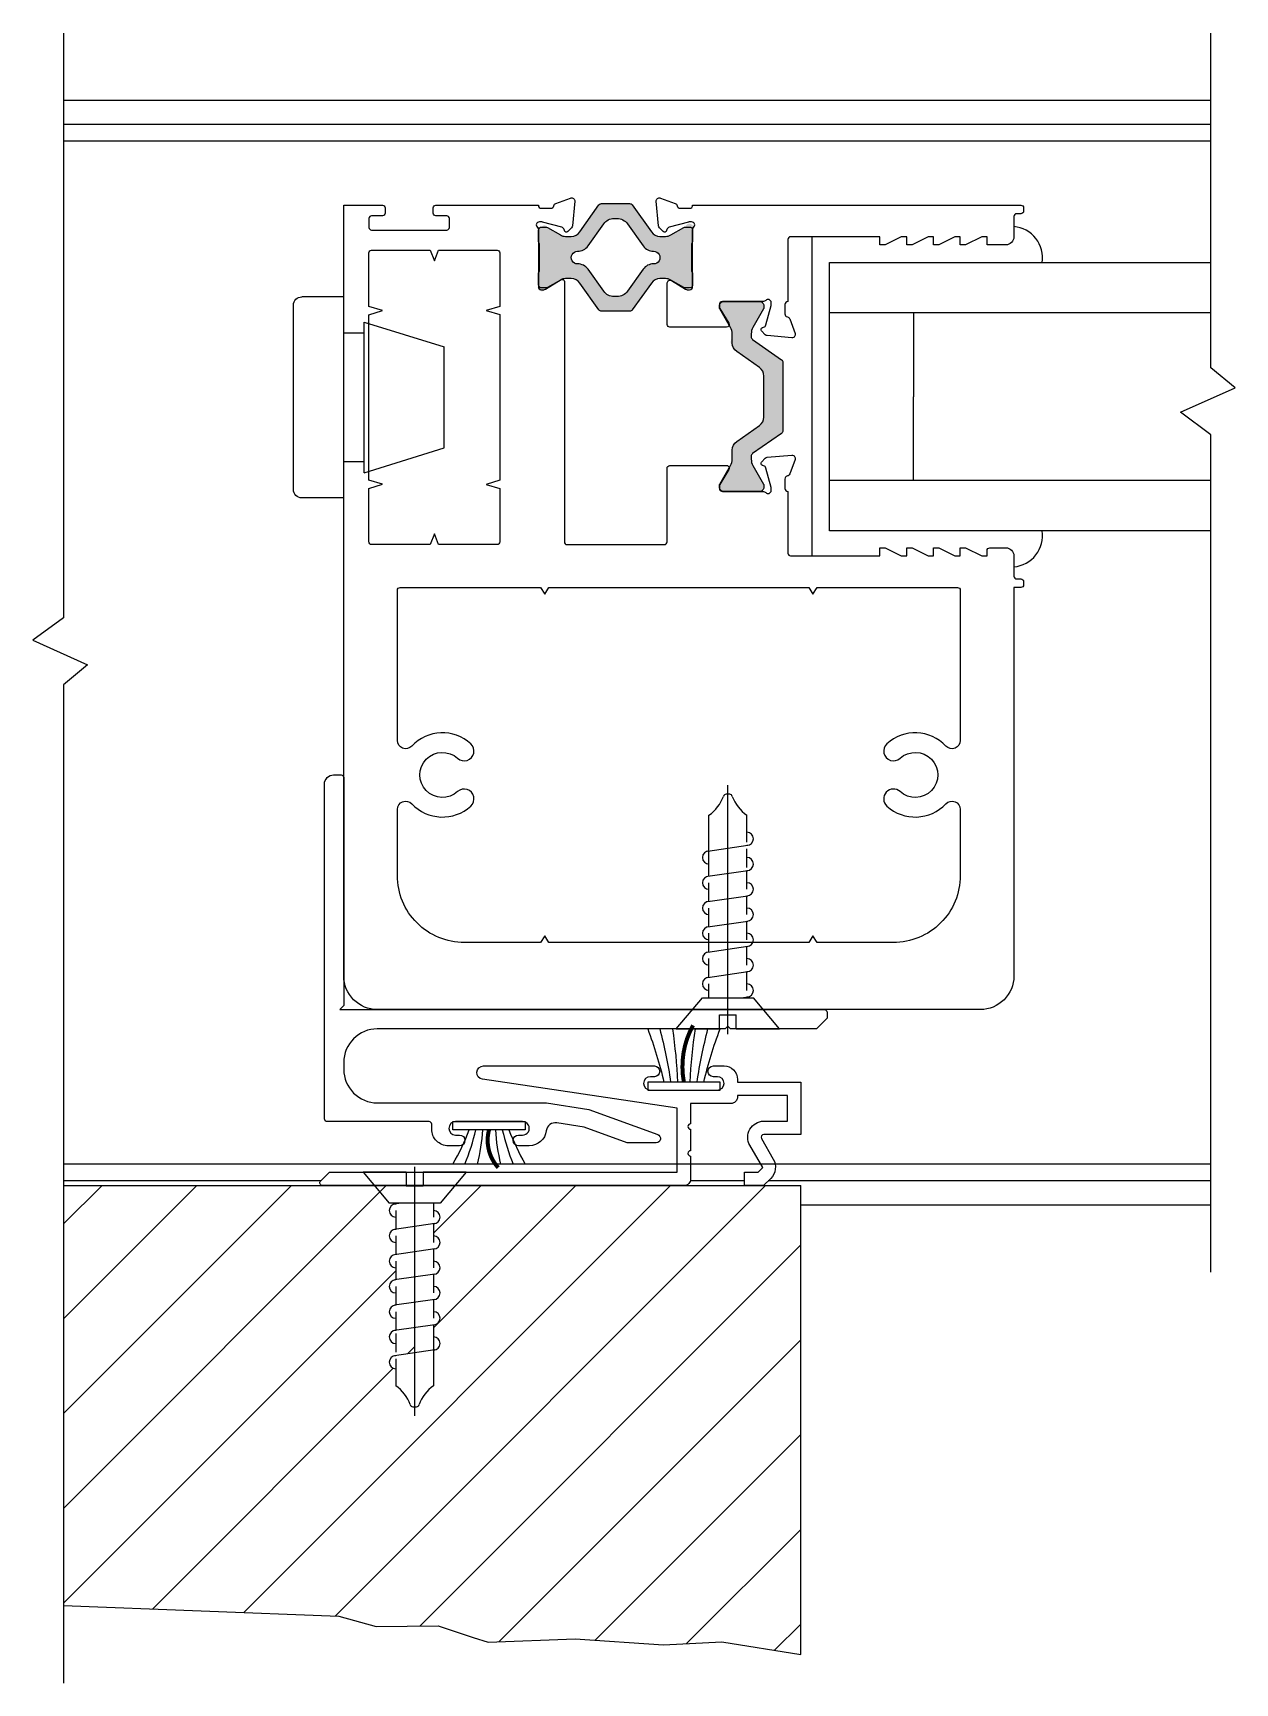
# Model space of a CAD drawing. Extents: x -7.7 to 55.8, y -21.7 to 30.1.
# Drawn here: x 19.22 to 23.71, y -21.59 to -15.44 of the extents above; entities that cross this region are included whole.
import ezdxf

# ---------------------------------------------------------------- set-up
doc = ezdxf.new("R2010")
doc.units = 0
doc.header["$LTSCALE"] = 0.25
doc.header["$MEASUREMENT"] = 0
doc.layers.get('0').update_dxf_attribs({"linetype": 'CONTINUOUS'})
for name, color, linetype in [('FRAME', 1, 'CONTINUOUS'), ('GLASS-VINYL', 7, 'CONTINUOUS'), ('I-STRUT', 7, 'CONTINUOUS'), ('MISC', 7, 'CONTINUOUS'), ('SEAL', 7, 'CONTINUOUS'), ('SILL-PAN', 7, 'CONTINUOUS'), ('VENT', 5, 'CONTINUOUS')]:
    doc.layers.add(name, color=color, linetype=linetype)
doc.styles.get("Standard").update_dxf_attribs({"font": 'simplex.shx'})

# ---------------------------------------------------------------- blocks, each defined once
blk = doc.blocks.new('A$C1D443341')
for p, q in [((0.188, 0.75), (0.031, 0.75)), ((0.188, 0.75), (0.188, 0)), ((0, 0.719), (0, 0.031)), ((0.264, 0.656), (0.562, 0.563)), ((0.264, 0.656), (0.264, 0.094)), ((0.264, 0.615), (0.188, 0.615)), ((0.562, 0.563), (0.562, 0.187)), ((0.264, 0.094), (0.562, 0.187)), ((0.264, 0.135), (0.188, 0.135)), ((0.188, 0), (0.031, 0))]:
    blk.add_line(p, q)
for centre, start, end in [((0.031, 0.719), 90, 180), ((0.031, 0.031), 180, 270)]:
    blk.add_arc(centre, 0.031, start, end)
blk = doc.blocks.new('25064-18mmX6mm-I-STRUT')
at = {"layer": 'I-STRUT'}
h = blk.add_hatch(color=256, dxfattribs=at)
h.dxf.hatch_style = 1
h.paths.add_polyline_path([(-0.2205, 0.3535, 0.414214), (-0.2362, 0.3377, 0.469068), (-0.2352, 0.3257), (-0.189, 0.2457), (-0.189, 0.1993, 0.244698), (-0.1722, 0.167), (-0.0877, 0.1078, -0.244698), (-0.0709, 0.0756), (-0.0709, -0.0773, -0.244698), (-0.0877, -0.1095), (-0.1722, -0.1687, 0.384668), (-0.1922, -0.2176, -0.227519), (-0.1953, -0.2583), (-0.2352, -0.3274, 0.131652), (-0.2362, -0.3313, 0.640011), (-0.2205, -0.3552), (-0.0866, -0.3552, 0.414214), (-0.0709, -0.3394, 0.469068), (-0.0719, -0.3274), (-0.1181, -0.2474), (-0.1181, -0.2174), (-0.005, -0.1382, 0.244698), (0, -0.1285), (0, -0.1268), (0, 0.1268, 0.244698), (-0.005, 0.1365), (-0.1181, 0.2157), (-0.1181, 0.2457), (-0.0719, 0.3257, 0.131652), (-0.0709, 0.3296, 0.640011), (-0.0866, 0.3535)])
blk.add_lwpolyline([(0, -0.1299), (0, -0.1268), (0, 0.1268, 0.244698), (-0.005, 0.1365), (-0.1131, 0.2122, -0.244698), (-0.1181, 0.2218), (-0.1181, 0.233, -0.131652), (-0.1118, 0.2566), (-0.0719, 0.3257, 0.131652), (-0.0709, 0.3296), (-0.0709, 0.3377, 0.414214), (-0.0866, 0.3535), (-0.2205, 0.3535, 0.414214), (-0.2362, 0.3377), (-0.2362, 0.3296, 0.131652), (-0.2352, 0.3257), (-0.1953, 0.2566, -0.131652), (-0.189, 0.233), (-0.189, 0.1993, 0.244698), (-0.1722, 0.167), (-0.0877, 0.1078, -0.244698), (-0.0709, 0.0756), (-0.0709, -0.0773, -0.244698), (-0.0877, -0.1095), (-0.1722, -0.1687, 0.244698), (-0.189, -0.201), (-0.189, -0.2347, -0.131652), (-0.1953, -0.2583), (-0.2352, -0.3274, 0.131652), (-0.2362, -0.3313), (-0.2362, -0.3394, 0.414214), (-0.2205, -0.3552), (-0.0866, -0.3552, 0.414214), (-0.0709, -0.3394), (-0.0709, -0.3313, 0.131652), (-0.0719, -0.3274), (-0.1118, -0.2583, -0.131652), (-0.1181, -0.2347), (-0.1181, -0.2235, -0.244698), (-0.1131, -0.2139), (-0.005, -0.1382, 0.244698), (0, -0.1285)], format="xyb", dxfattribs=at)
blk = doc.blocks.new('25065-14.6mmX10.2mm-I-STRUT')
at = {"layer": 'I-STRUT'}
h = blk.add_hatch(color=256, dxfattribs=at)
h.dxf.hatch_style = 1
h.paths.add_polyline_path([(-0.2213, 0.1958, 0.242889), (-0.2309, 0.2008), (-0.2835, 0.2008), (-0.336, 0.2008, 0.242889), (-0.3456, 0.1958), (-0.417, 0.0953, -0.242889), (-0.4491, 0.0787), (-0.4802, 0.0787), (-0.5378, 0.112, 0.131652), (-0.5437, 0.1136, 1.253406), (-0.5709, 0.1018), (-0.5709, 0.0591), (-0.5708, 0.0584, 0.217301), (-0.5669, 0.0512), (-0.5669, -0.0512), (-0.5709, -0.1018, 0.414214), (-0.5591, -0.1136, 0.629762), (-0.5378, -0.112), (-0.4802, -0.0787), (-0.4491, -0.0787, -0.242889), (-0.417, -0.0953), (-0.3456, -0.1958, 0.242889), (-0.336, -0.2008), (-0.2835, -0.2008), (-0.2309, -0.2008, 0.242889), (-0.2213, -0.1958), (-0.1499, -0.0953, -0.242889), (-0.1178, -0.0787), (-0.0867, -0.0787), (-0.0291, -0.112, 0.131652), (-0.0232, -0.1136, 1.253406), (0.0039, -0.1018), (0.0039, -0.0591), (0.0039, -0.0584, 0.217301), (0, -0.0512), (0, 0.0512), (0.0039, 0.1018, 0.414214), (-0.0079, 0.1136, 0.629762), (-0.0291, 0.112), (-0.0867, 0.0787), (-0.1178, 0.0787, -0.242889), (-0.1499, 0.0953)])
h.paths.add_polyline_path([(-0.2392, 0.1261), (-0.1807, 0.0438, 0.244669), (-0.1419, 0.0239, -1.006741), (-0.1419, -0.0234, 0.244669), (-0.1807, -0.0432), (-0.2392, -0.1255, -0.242889), (-0.2777, -0.1454), (-0.2835, -0.1454), (-0.2892, -0.1454, -0.242889), (-0.3277, -0.1255), (-0.3862, -0.0432, 0.244669), (-0.425, -0.0234, -1.006741), (-0.425, 0.0239, 0.244669), (-0.3862, 0.0438), (-0.3277, 0.1261, -0.242889), (-0.2892, 0.1459), (-0.2835, 0.1459), (-0.2777, 0.1459, -0.242889)], flags=16)
for points in [[(-0.5709, -0.0591), (-0.5709, -0.1018, 0.414214), (-0.5591, -0.1136), (-0.5437, -0.1136, 0.131652), (-0.5378, -0.112), (-0.4893, -0.084, -0.131652), (-0.4697, -0.0787), (-0.4491, -0.0787, -0.242889), (-0.417, -0.0953), (-0.3456, -0.1958, 0.242889), (-0.336, -0.2008), (-0.2835, -0.2008), (-0.2309, -0.2008, 0.242889), (-0.2213, -0.1958), (-0.1499, -0.0953, -0.242889), (-0.1178, -0.0787), (-0.0973, -0.0787, -0.131652), (-0.0776, -0.084), (-0.0291, -0.112, 0.131652), (-0.0232, -0.1136), (-0.0079, -0.1136, 0.414214), (0.0039, -0.1018), (0.0039, -0.0591, 0.236068), (0, -0.0512), (0, 0.0512, 0.236068), (0.0039, 0.0591), (0.0039, 0.1018, 0.414214), (-0.0079, 0.1136), (-0.0232, 0.1136, 0.131652), (-0.0291, 0.112), (-0.0776, 0.084, -0.131652), (-0.0973, 0.0787), (-0.1178, 0.0787, -0.242889), (-0.1499, 0.0953), (-0.2213, 0.1958, 0.242889), (-0.2309, 0.2008), (-0.2835, 0.2008), (-0.336, 0.2008, 0.242889), (-0.3456, 0.1958), (-0.417, 0.0953, -0.242889), (-0.4491, 0.0787), (-0.4697, 0.0787, -0.131652), (-0.4893, 0.084), (-0.5378, 0.112, 0.131652), (-0.5437, 0.1136), (-0.5591, 0.1136, 0.414214), (-0.5709, 0.1018), (-0.5709, 0.0591, 0.236068), (-0.5669, 0.0512), (-0.5669, -0.0512, 0.236068)], [(-0.425, -0.0234, -0.244669), (-0.3862, -0.0432), (-0.3277, -0.1255, 0.242889), (-0.2892, -0.1454), (-0.2835, -0.1454), (-0.2777, -0.1454, 0.242889), (-0.2392, -0.1255), (-0.1807, -0.0432, -0.244669), (-0.1419, -0.0234, 1.006741), (-0.1419, 0.0239, -0.244669), (-0.1807, 0.0438), (-0.2392, 0.1261, 0.242889), (-0.2777, 0.1459), (-0.2835, 0.1459), (-0.2892, 0.1459, 0.242889), (-0.3277, 0.1261), (-0.3862, 0.0438, -0.244669), (-0.425, 0.0239, 1.006741)]]:
    blk.add_lwpolyline(points, format="xyb", close=True, dxfattribs=at)
blk = doc.blocks.new('3727-2-THERMAL-SLIDING-INTERLOCKER')
at = {"layer": 'VENT'}
blk.add_lwpolyline([(1.1809, -0.5704), (1.2355, -0.5505, 0.263725), (1.2429, -0.5418, -0.359508), (1.2543, -0.5324), (1.2892, -0.5324, -0.414214), (1.3008, -0.544), (2.5254, -0.544, 0.414214), (2.5354, -0.534), (2.5354, -0.522, 0.414214), (2.5254, -0.512), (2.5094, -0.512, -0.414214), (2.4994, -0.502), (2.4994, -0.426, 0.414214), (2.4694, -0.396), (2.3994, -0.396), (2.3994, -0.426), (2.3794, -0.426), (2.3194, -0.396), (2.2994, -0.396), (2.2994, -0.426), (2.2794, -0.426), (2.2194, -0.396), (2.1994, -0.396), (2.1994, -0.426), (2.1794, -0.426), (2.1194, -0.396), (2.0994, -0.396), (2.0994, -0.426), (2.0794, -0.426), (2.0194, -0.396), (1.9994, -0.396), (1.9994, -0.426), (1.6664, -0.426, -0.414214), (1.6564, -0.416), (1.6564, -0.1849, -0.414214), (1.6448, -0.1732), (1.6448, -0.1384, -0.359508), (1.6542, -0.127, 0.263725), (1.6629, -0.1195), (1.6828, -0.065), (1.6828, -0.0649, 0.548619), (1.6709, -0.0493), (1.5793, -0.0574, 0.176327), (1.5721, -0.0607), (1.558, -0.0748, 0.57735), (1.5615, -0.0878), (1.5658, -0.0889, -0.267949), (1.5741, -0.0972), (1.5934, -0.1694, -0.065543), (1.5938, -0.1724), (1.5938, -0.181, -0.6885), (1.5735, -0.1887, 0.213422), (1.5649, -0.1849), (1.4124, -0.1849, -0.414214), (1.4008, -0.1732), (1.4008, -0.1647, -0.137872), (1.4025, -0.1586), (1.4357, -0.1042, 0.585524), (1.4272, -0.089), (1.2164, -0.089, 0.414214), (1.2064, -0.099), (1.2064, -0.254, 0.585524), (1.2216, -0.2626), (1.2746, -0.2303, -0.137872), (1.2806, -0.2286), (1.2892, -0.2286, -0.414214), (1.3008, -0.2402), (1.3008, -0.4524, 0.213422), (1.3047, -0.4611, -0.6885), (1.2969, -0.4814), (1.2883, -0.4814, -0.065543), (1.2853, -0.481), (1.2131, -0.4616, -0.267949), (1.2049, -0.4534), (1.2037, -0.449, 0.57735), (1.1907, -0.4456), (1.1767, -0.4597, 0.176327), (1.1733, -0.4669), (1.1653, -0.5585, 0.548619), (1.1808, -0.5704)], format="xyb", close=True, dxfattribs=at)
blk = doc.blocks.new('A$C078B526A')
for p, q in [((0.1924, 0.9287), (0.1924, 0)), ((0, 0.9089), (0.0973, 0.793)), ((0.1611, 0.9089), (0, 0.9089)), ((0.1611, 0.9089), (0.1611, 0.8568)), ((0.2237, 0.9089), (0.2237, 0.8568)), ((0.3848, 0.9089), (0.2237, 0.9089)), ((0.3848, 0.9089), (0.2875, 0.793)), ((0.2237, 0.8568), (0.1611, 0.8568)), ((0.2875, 0.793), (0.0973, 0.793))]:
    blk.add_line(p, q)
at = {"linetype": 'Continuous'}
for p, q in [((0.142, 0.793), (0.1176, 0.7896)), ((0.1218, 0.793), (0.1218, 0.7899)), ((0.1218, 0.7655), (0.1218, 0.6957)), ((0.263, 0.793), (0.263, 0.7411)), ((0.2672, 0.717), (0.1176, 0.6953)), ((0.263, 0.7162), (0.263, 0.6468)), ((0.2672, 0.6227), (0.1176, 0.601)), ((0.1218, 0.6712), (0.1218, 0.6014)), ((0.263, 0.622), (0.263, 0.5525)), ((0.1218, 0.5769), (0.1218, 0.5071)), ((0.2672, 0.5284), (0.1176, 0.5067)), ((0.263, 0.5277), (0.263, 0.4582)), ((0.2672, 0.4342), (0.1176, 0.4125)), ((0.1218, 0.4827), (0.1218, 0.4128)), ((0.263, 0.4334), (0.263, 0.3639)), ((0.1218, 0.3884), (0.1218, 0.3186)), ((0.2672, 0.3399), (0.1176, 0.3182)), ((0.263, 0.3391), (0.263, 0.237)), ((0.1218, 0.3071), (0.1218, 0.237)), ((0.2672, 0.2456), (0.1176, 0.2239)), ((0.1218, 0.2128), (0.1218, 0.112)), ((0.263, 0.2448), (0.263, 0.112)), ((0.1856, 0.0339), (0.1992, 0.0339))]:
    blk.add_line(p, q, dxfattribs=at)
for centre, radius, start, end in [((0.1218, 0.7655), 0.0244, 90, 270), ((0.1218, 0.7655), 0.0244, 90, 270), ((0.263, 0.7411), 0.0244, 270, 90), ((0.1218, 0.6712), 0.0244, 90, 270), ((0.1218, 0.6712), 0.0244, 90, 270), ((0.263, 0.6468), 0.0244, 270, 90), ((0.1218, 0.5769), 0.0244, 90, 270), ((0.263, 0.5525), 0.0244, 270, 90), ((0.1218, 0.4827), 0.0244, 90, 270), ((0.1218, 0.4827), 0.0244, 90, 270), ((0.263, 0.4582), 0.0244, 270, 90), ((0.1218, 0.3884), 0.0244, 90, 270), ((0.263, 0.3639), 0.0244, 270, 90), ((0.1218, 0.2941), 0.0244, 90, 270), ((0.263, 0.2697), 0.0244, 270, 90), ((0.1218, 0.1998), 0.0244, 90, 270), ((0.0337, -0.0118), 0.152, 20.70508, 54.56379), ((0.3511, -0.0118), 0.152, 125.43621, 159.29492), ((0.1856, 0.0439), 0.00998, 191.76514, 270), ((0.1992, 0.0439), 0.00998, 270, 348.23486)]:
    blk.add_arc(centre, radius, start, end, dxfattribs=at)
blk = doc.blocks.new('A$C02B45EA9')
for p, q in [((0.1924, 0.9287), (0.1924, 0)), ((0, 0.9089), (0.0973, 0.793)), ((0.1611, 0.9089), (0, 0.9089)), ((0.1611, 0.9089), (0.1611, 0.8568)), ((0.2237, 0.9089), (0.2237, 0.8568)), ((0.3848, 0.9089), (0.2237, 0.9089)), ((0.3848, 0.9089), (0.2875, 0.793)), ((0.2237, 0.8568), (0.1611, 0.8568)), ((0.2875, 0.793), (0.0973, 0.793))]:
    blk.add_line(p, q)
at = {"linetype": 'Continuous'}
for p, q in [((0.142, 0.793), (0.1176, 0.7896)), ((0.1218, 0.793), (0.1218, 0.7899)), ((0.1218, 0.7655), (0.1218, 0.6957)), ((0.263, 0.793), (0.263, 0.7411)), ((0.2672, 0.717), (0.1176, 0.6953)), ((0.263, 0.7162), (0.263, 0.6468)), ((0.2672, 0.6227), (0.1176, 0.601)), ((0.1218, 0.6712), (0.1218, 0.6014)), ((0.263, 0.622), (0.263, 0.5525)), ((0.1218, 0.5769), (0.1218, 0.5071)), ((0.2672, 0.5284), (0.1176, 0.5067)), ((0.263, 0.5277), (0.263, 0.4582)), ((0.2672, 0.4342), (0.1176, 0.4125)), ((0.1218, 0.4827), (0.1218, 0.4128)), ((0.263, 0.4334), (0.263, 0.3639)), ((0.1218, 0.3884), (0.1218, 0.3186)), ((0.2672, 0.3399), (0.1176, 0.3182)), ((0.263, 0.3391), (0.263, 0.237)), ((0.1218, 0.3071), (0.1218, 0.237)), ((0.2672, 0.2456), (0.1176, 0.2239)), ((0.1218, 0.2128), (0.1218, 0.112)), ((0.263, 0.2448), (0.263, 0.112)), ((0.1856, 0.0339), (0.1992, 0.0339))]:
    blk.add_line(p, q, dxfattribs=at)
for centre, radius, start, end in [((0.1218, 0.7655), 0.0244, 90, 270), ((0.1218, 0.7655), 0.0244, 90, 270), ((0.263, 0.7411), 0.0244, 270, 90), ((0.1218, 0.6712), 0.0244, 90, 270), ((0.1218, 0.6712), 0.0244, 90, 270), ((0.263, 0.6468), 0.0244, 270, 90), ((0.1218, 0.5769), 0.0244, 90, 270), ((0.263, 0.5525), 0.0244, 270, 90), ((0.1218, 0.4827), 0.0244, 90, 270), ((0.1218, 0.4827), 0.0244, 90, 270), ((0.263, 0.4582), 0.0244, 270, 90), ((0.1218, 0.3884), 0.0244, 90, 270), ((0.263, 0.3639), 0.0244, 270, 90), ((0.1218, 0.2941), 0.0244, 90, 270), ((0.263, 0.2697), 0.0244, 270, 90), ((0.1218, 0.1998), 0.0244, 90, 270), ((0.0337, -0.0118), 0.152, 20.70508, 54.56379), ((0.3511, -0.0118), 0.152, 125.43621, 159.29492), ((0.1856, 0.0439), 0.00998, 191.76514, 270), ((0.1992, 0.0439), 0.00998, 270, 348.23486)]:
    blk.add_arc(centre, radius, start, end, dxfattribs=at)
blk = doc.blocks.new('A$C65D31368')
at = {"layer": 'MISC', "extrusion": (0, 0, -1), "xscale": 0.25, "yscale": 0.25, "zscale": -0.25}
blk.add_blockref('A$C02B45EA9', (-0.0962, 0), dxfattribs=at)
blk = doc.blocks.new('*U208')
for centre, radius, start, end in [((-0.3873, 1.7871), 1.763, 283.69011, 290.4335), ((-0.2499, 1.9234), 1.8948, 278.49437, 284.61604), ((-0.0485, 1.8591), 1.8372, 272.44857, 278.66335), ((-0.0485, -1.8591), 1.8372, 81.33665, 87.55143), ((-0.2499, -1.9234), 1.8948, 75.38396, 81.50563), ((-0.3873, -1.7871), 1.763, 69.5665, 76.30989)]:
    blk.add_arc(centre, radius, start, end)
at = {"layer": 'SEAL'}
blk.add_lwpolyline([(0, -0.135), (0, 0.135), (0.03, 0.135), (0.03, -0.135)], close=True, dxfattribs=at)
at = {"layer": 'SEAL', "const_width": 0.015}
blk.add_lwpolyline([(0.03, 0, 0.174097), (0.2414, 0.0342)], format="xyb", dxfattribs=at)
at = {"flags": 9}
for tag, p in [('MANUFACTURER_PART_#', (0, -0.1988)), ('FLEETWOOD_PART_#', (-0.0006, -0.2487))]:
    blk.add_attdef(tag, p, '', height=0.0312, dxfattribs=at)
blk = doc.blocks.new('*U209')
for centre, radius, start, end in [((-0.2595, 0.8517), 0.8297, 290.41853, 300.24985), ((-0.1579, 0.8693), 0.8411, 282.90985, 292.09918), ((-0.0215, 0.8047), 0.7829, 273.77264, 283.29478), ((-0.0215, -0.8047), 0.7829, 76.70522, 86.22736), ((-0.1579, -0.8693), 0.8411, 67.90082, 77.09015), ((-0.2595, -0.8517), 0.8297, 59.75015, 69.58147)]:
    blk.add_arc(centre, radius, start, end)
at = {"layer": 'SEAL'}
blk.add_lwpolyline([(0, -0.135), (0, 0.135), (0.03, 0.135), (0.03, -0.135)], close=True, dxfattribs=at)
at = {"layer": 'SEAL', "const_width": 0.015}
blk.add_lwpolyline([(0.03, 0, 0.255831), (0.1716, 0.0342)], format="xyb", dxfattribs=at)
at = {"flags": 9}
for tag, p in [('MANUFACTURER_PART_#', (0, -0.1988)), ('FLEETWOOD_PART_#', (-0.0006, -0.2487))]:
    blk.add_attdef(tag, p, '', height=0.0312, dxfattribs=at)

msp = doc.modelspace()

# ---------------------------------------------------------------- hatches: boundary and pattern name
h = msp.add_hatch(color=7)
h.dxf.hatch_style = 1
h.paths.add_polyline_path([(21.68082, -16.22704, 0.236068), (21.68476, -16.21916), (21.68476, -16.17645, 0.4142151), (21.67295, -16.16464), (21.65761, -16.16464, 0.1316525), (21.6517, -16.16622), (21.60323, -16.1942, -0.1316525), (21.58355, -16.19948), (21.563, -16.19948, -0.2428891), (21.53091, -16.18291), (21.4595, -16.0824, 0.2428891), (21.44987, -16.07743), (21.39736, -16.07743), (21.34484, -16.07743, 0.2428891), (21.33521, -16.0824), (21.26381, -16.18291, -0.2428891), (21.23171, -16.19948), (21.21117, -16.19948, -0.1316525), (21.19148, -16.1942), (21.14301, -16.16622, 0.1316525), (21.13711, -16.16464), (21.12177, -16.16464, 0.4142136), (21.10996, -16.17645), (21.10996, -16.21913, 0.2368121), (21.11389, -16.22704), (21.11389, -16.3294, 0.236068), (21.10996, -16.33727), (21.10996, -16.37984, 0.4180241), (21.12177, -16.3918), (21.13711, -16.3918, 0.1316525), (21.14301, -16.39022), (21.19148, -16.36223, -0.1316525), (21.21117, -16.35696), (21.23171, -16.35696, -0.2428891), (21.26381, -16.37353), (21.33521, -16.47403, 0.2428891), (21.34484, -16.47901), (21.39736, -16.47901), (21.44987, -16.47901, 0.2428891), (21.4595, -16.47403), (21.53091, -16.37353, -0.2428891), (21.563, -16.35696), (21.58355, -16.35696, -0.1316525), (21.60323, -16.36223), (21.6517, -16.39022, 0.1316525), (21.65761, -16.3918), (21.67295, -16.3918, 0.4142136), (21.68476, -16.37999), (21.68476, -16.33727, 0.2360683), (21.68082, -16.3294)])
h.paths.add_polyline_path([(21.53893, -16.30157, 0.2446686), (21.5001, -16.32145), (21.44164, -16.40374, -0.2428891), (21.40313, -16.42362), (21.39736, -16.42362), (21.39159, -16.42362, -0.2428891), (21.35307, -16.40374), (21.29462, -16.32145, 0.2446686), (21.25578, -16.30157, -1.0067414), (21.25578, -16.25433, 0.2446686), (21.29462, -16.23445), (21.35307, -16.15216, -0.2428891), (21.39159, -16.13228), (21.39736, -16.13228), (21.40313, -16.13228, -0.2428891), (21.44164, -16.15216), (21.5001, -16.23445, 0.2446686), (21.53893, -16.25433, -1.0067414)], flags=16)
h = msp.add_hatch(color=7)
h.dxf.hatch_style = 1
h.paths.add_polyline_path([(22.02156, -16.67072, 0.2446984), (22.01652, -16.66105), (21.90848, -16.5854, -0.2446984), (21.90345, -16.57573), (21.90345, -16.56455, -0.1316525), (21.90978, -16.54093), (21.94964, -16.47189, 0.1316525), (21.95069, -16.46795), (21.95069, -16.45983, 0.4142136), (21.93494, -16.44408), (21.80108, -16.44408, 0.4142136), (21.78534, -16.45983), (21.78534, -16.46795, 0.1316525), (21.78639, -16.47189), (21.82625, -16.54093, -0.1316525), (21.83258, -16.56455), (21.83258, -16.59827, 0.2446984), (21.84937, -16.63052), (21.9339, -16.68971, -0.2446984), (21.95069, -16.72196), (21.95069, -16.87486, -0.2446984), (21.9339, -16.90711), (21.84937, -16.9663, 0.2446984), (21.83258, -16.99855), (21.83258, -17.03227, -0.1316525), (21.82625, -17.05589), (21.78639, -17.12493, 0.1316525), (21.78534, -17.12887), (21.78534, -17.13699, 0.4142136), (21.80108, -17.15274), (21.93494, -17.15274, 0.4142136), (21.95069, -17.13699), (21.95069, -17.12887, 0.1316525), (21.94964, -17.12493), (21.90978, -17.05589, -0.1316525), (21.90345, -17.03227), (21.90345, -17.02109, -0.2446984), (21.90848, -17.01142), (22.01652, -16.93577, 0.2446984), (22.02156, -16.9261), (22.02156, -16.92439)])
h = msp.add_hatch()
h.set_pattern_fill('ANSI31', color=256, scale=2, style=0)
h.set_pattern_definition([(45, (-112.49731, -194.49796), (-0.1767767, 0.1767767), [])])
edge = h.paths.add_edge_path()
edge.add_line((19.33816, -21.30605), (20.36497, -21.34542))
edge.add_line((20.36497, -21.34542), (20.50479, -21.38393))
edge.add_line((20.50479, -21.38393), (20.7358, -21.38155))
edge.add_line((20.7358, -21.38155), (20.86564, -21.4252))
edge.add_line((20.86564, -21.4252), (20.92213, -21.44273))
edge.add_line((20.92213, -21.44273), (21.24679, -21.43029))
edge.add_line((21.24679, -21.43029), (21.57664, -21.4516))
edge.add_line((21.57664, -21.4516), (21.79392, -21.44107))
edge.add_line((21.79392, -21.44107), (22.08816, -21.48831))
edge.add_line((22.08816, -21.48831), (22.08816, -19.73929))
edge.add_line((22.08816, -19.73929), (20.71833, -19.73929))
edge.add_line((20.71833, -19.73929), (20.71833, -19.83273))
edge.add_arc((20.71833, -19.85718), 0.02444, -80.015077, 90, ccw=False)
edge.add_line((20.72257, -19.88125), (20.71833, -19.88186))
edge.add_line((20.71833, -19.88186), (20.71833, -19.92701))
edge.add_arc((20.71833, -19.95146), 0.02444, -80.015077, 90, ccw=False)
edge.add_line((20.72257, -19.97553), (20.71833, -19.97614))
edge.add_line((20.71833, -19.97614), (20.71833, -20.02129))
edge.add_arc((20.71833, -20.04573), 0.02444, -80.015077, 90, ccw=False)
edge.add_line((20.72257, -20.06981), (20.71833, -20.07042))
edge.add_line((20.71833, -20.07042), (20.71833, -20.11557))
edge.add_arc((20.71833, -20.14001), 0.02444, -80.015077, 90, ccw=False)
edge.add_line((20.72257, -20.16409), (20.71833, -20.1647))
edge.add_line((20.71833, -20.1647), (20.71833, -20.20985))
edge.add_arc((20.71833, -20.23429), 0.02444, -80.015077, 90, ccw=False)
edge.add_line((20.72257, -20.25837), (20.71833, -20.25898))
edge.add_line((20.71833, -20.25898), (20.71833, -20.30413))
edge.add_arc((20.71833, -20.32857), 0.02444, -80.015077, 90, ccw=False)
edge.add_line((20.72257, -20.35265), (20.71833, -20.35326))
edge.add_line((20.71833, -20.35326), (20.71833, -20.36125))
edge.add_line((20.71833, -20.36125), (20.71833, -20.48625))
edge.add_arc((20.80645, -20.61008), 0.15198, 125.436208, 159.294922)
edge.add_arc((20.65452, -20.55431), 0.00998, 270, 348.234857, ccw=False)
edge.add_line((20.65452, -20.56429), (20.64096, -20.56429))
edge.add_arc((20.64096, -20.55431), 0.00998, 191.765143, 270, ccw=False)
edge.add_arc((20.48902, -20.61008), 0.15198, 20.705078, 54.563792)
edge.add_line((20.57714, -20.48625), (20.57714, -20.42285))
edge.add_arc((20.57714, -20.39841), 0.02444, 99.984923, 270, ccw=False)
edge.add_line((20.5729, -20.37434), (20.64774, -20.36349))
edge.add_line((20.64774, -20.36349), (20.64774, -20.26921))
edge.add_line((20.64774, -20.26921), (20.57714, -20.27944))
edge.add_line((20.57714, -20.27944), (20.57714, -20.23429))
edge.add_arc((20.57714, -20.20985), 0.02444, 99.984923, 270, ccw=False)
edge.add_line((20.5729, -20.18578), (20.57714, -20.18516))
edge.add_line((20.57714, -20.18516), (20.57714, -20.14001))
edge.add_arc((20.57714, -20.11557), 0.02444, 99.984923, 270, ccw=False)
edge.add_line((20.5729, -20.0915), (20.57714, -20.09088))
edge.add_line((20.57714, -20.09088), (20.57714, -20.04573))
edge.add_arc((20.57714, -20.02129), 0.02444, 99.984923, 270, ccw=False)
edge.add_line((20.5729, -19.99722), (20.57714, -19.99661))
edge.add_line((20.57714, -19.99661), (20.57714, -19.95146))
edge.add_arc((20.57714, -19.92701), 0.02444, 99.984923, 270, ccw=False)
edge.add_line((20.5729, -19.90294), (20.57714, -19.90233))
edge.add_line((20.57714, -19.90233), (20.57714, -19.85718))
edge.add_arc((20.60603, -19.79432), 0.06918, 127.304229, 245.319794, ccw=False)
edge.add_line((20.5641, -19.73929), (19.33816, -19.73929))
edge.add_line((19.33816, -19.73929), (19.33816, -21.30605))

# ---------------------------------------------------------------- linework, layer by layer
at = {"color": 7}
for p, q in [((23.61865, -16.48502), (22.19588, -16.48502)), ((22.50838, -16.48502), (22.50838, -16.79752)), ((22.50838, -17.11002), (22.50838, -16.79752)), ((23.61865, -17.11002), (22.19588, -17.11002))]:
    msp.add_line(p, q, dxfattribs=at)
for p in [(19.33816, -19.73929), (22.08816, -21.48831)]:
    msp.add_line(p, (22.08816, -19.73929))
msp.add_lwpolyline([(23.61865, -17.29752), (22.19588, -17.29752), (22.19588, -16.79752), (22.19588, -16.29752), (23.61865, -16.29752)], dxfattribs=at)
at = {"color": 1}
msp.add_lwpolyline([(20.36838, -19.08304), (22.17638, -19.08304, -0.4142136), (22.18638, -19.09304), (22.18638, -19.11504), (22.14638, -19.15504), (21.82638, -19.15504), (21.81638, -19.14504), (21.80638, -19.15504), (20.50838, -19.15504, 0.4142136), (20.38338, -19.28004), (20.38338, -19.30604, 0.4142136), (20.50838, -19.43104), (21.13938, -19.43104), (21.29735, -19.45543), (21.55446, -19.549, -0.8390996), (21.54898, -19.58004), (21.44091, -19.58004), (21.28037, -19.52161), (21.17794, -19.50559, 0.4243533), (21.13894, -19.53509, -0.3805082), (21.07552, -19.59104), (21.03538, -19.59104, -0.9999936), (21.03538, -19.55104), (21.05038, -19.55104, 1.0000034), (21.05038, -19.50104), (20.80038, -19.50104, 0.9999959), (20.80038, -19.55104), (20.81538, -19.55104, -1), (20.81538, -19.59104), (20.77338, -19.59104, -0.4142136), (20.71138, -19.52904), (20.71138, -19.51104, 0.4142136), (20.70138, -19.50104), (20.32138, -19.50104, -0.4142136), (20.31138, -19.49104), (20.31138, -18.24204, -0.4142136), (20.34538, -18.20804), (20.37338, -18.20804, -0.4142136), (20.38338, -18.21804), (20.38338, -18.48182), (20.38338, -19.06804)], format="xyb", close=True, dxfattribs=at)
msp.add_lwpolyline([(19.33816, -21.30605), (20.36497, -21.34542), (20.50479, -21.38393), (20.7358, -21.38155), (20.86564, -21.4252), (20.92213, -21.44273), (21.24679, -21.43029), (21.57664, -21.4516), (21.79392, -21.44107), (22.08816, -21.48831)])
for centre, start, end in [((22.87402, -16.27888), 350.758958, 85.377335), ((22.87402, -17.31616), 274.622665, 9.241042)]:
    msp.add_arc(centre, 0.11608, start, end)
at = {"layer": 'FRAME'}
for p, q in [((19.33816, -15.84356), (23.61865, -15.84356)), ((23.61865, -19.65956), (19.33816, -19.65956))]:
    msp.add_line(p, q, dxfattribs=at)
at = {"layer": 'FRAME', "lineweight": 25}
msp.add_lwpolyline([(21.9503, -19.49929), (22.03816, -19.49929), (22.03816, -19.40329), (21.85216, -19.40329), (21.85216, -19.40829, -0.4142136), (21.82716, -19.43329), (21.67748, -19.43329), (21.67748, -19.50929, 1), (21.67748, -19.52929), (21.67748, -19.60929, 1), (21.67748, -19.62929), (21.67748, -19.71429, -0.4142136), (21.65248, -19.73929), (20.30448, -19.73929, -0.6681786), (20.29741, -19.72222), (20.33034, -19.68929), (21.62748, -19.68929), (21.62748, -19.45029), (20.90107, -19.34302, -0.9292573), (20.90472, -19.29329), (21.54216, -19.29329, -1), (21.54216, -19.33329), (21.52716, -19.33329, 1), (21.52716, -19.38329), (21.77716, -19.38329, 1), (21.77716, -19.33329), (21.76216, -19.33329, -1), (21.76216, -19.29329), (21.80216, -19.29329, -0.4142136), (21.85216, -19.34329), (21.85216, -19.35329), (22.08816, -19.35329), (22.08816, -19.54929), (21.9503, -19.54929, 0.5773503), (21.94164, -19.56429), (21.98559, -19.64042, -0.3394543), (21.97605, -19.71284), (21.94961, -19.73929), (21.87861, -19.73929), (21.87861, -19.68929), (21.9289, -19.68929), (21.94613, -19.67206), (21.89834, -19.58929, -0.5773503)], format="xyb", close=True, dxfattribs=at)
at = {"layer": 'GLASS-VINYL', "color": 7}
msp.add_line((22.13088, -17.39252), (22.13088, -16.20252), dxfattribs=at)
at = {"layer": 'GLASS-VINYL'}
for points in [[(19.33816, -15.44106), (19.33816, -17.62157), (19.22393, -17.70583), (19.4278, -17.79729), (19.33816, -17.87157), (19.33816, -21.59453)], [(23.61865, -20.06206), (23.61865, -16.93985), (23.50441, -16.85559), (23.70829, -16.76413), (23.61865, -16.68985), (23.61865, -15.44106)]]:
    msp.add_lwpolyline(points, dxfattribs=at)
at = {"layer": 'SILL-PAN'}
for p, q in [((19.33816, -15.69106), (23.61865, -15.69106)), ((19.33816, -15.78106), (23.61865, -15.78106)), ((20.29757, -19.72206), (19.33816, -19.72206)), ((21.87861, -19.72206), (21.67625, -19.72206)), ((23.61865, -19.72206), (21.96684, -19.72206)), ((23.61865, -19.81206), (22.08816, -19.81206))]:
    msp.add_line(p, q, dxfattribs=at)
at = {"layer": 'VENT'}
for points in [[(22.88338, -17.46704, 0.4142136), (22.89338, -17.47704), (22.90938, -17.47704, -0.4142136), (22.91938, -17.48704), (22.91938, -17.49904, -0.4142136), (22.90938, -17.50904), (22.88338, -17.50904), (22.88338, -18.95804, -0.4142136), (22.75838, -19.08304), (20.50838, -19.08304, -0.4142136), (20.38338, -18.95804), (20.38338, -16.08304), (20.52738, -16.08304, -0.4142136), (20.53738, -16.09304), (20.53738, -16.11304, -0.4142136), (20.52738, -16.12304), (20.48738, -16.12304, 0.4142136), (20.47738, -16.13304), (20.47738, -16.16604, 0.4142136), (20.48738, -16.17604), (20.76738, -16.17604, 0.4142136), (20.77738, -16.16604), (20.77738, -16.13304, 0.4142136), (20.76738, -16.12304), (20.72738, -16.12304, -0.4142136), (20.71738, -16.11304), (20.71738, -16.09304, -0.4142136), (20.72738, -16.08304), (21.10938, -16.08304, 0.4142136), (21.121, -16.09466), (21.15586, -16.09466, 0.3595082), (21.16727, -16.08524, -0.2637247), (21.1747, -16.07652), (21.22929, -16.05663), (21.22935, -16.05663, -0.5486188), (21.2449, -16.06856), (21.23688, -16.16018, -0.176327), (21.23352, -16.16739), (21.21943, -16.18148, -0.5773503), (21.20647, -16.178), (21.2053, -16.17361, 0.2679492), (21.19708, -16.1654), (21.12489, -16.14605, 0.0655435), (21.12189, -16.14566), (21.11325, -16.14566, 0.6885003), (21.1055, -16.16594, -0.2134218), (21.10938, -16.1746), (21.10938, -16.38685, 0.4142136), (21.121, -16.39847), (21.12957, -16.39847, 0.1378721), (21.13562, -16.39676), (21.19443, -16.36087, -0.5855241), (21.20621, -16.36748), (21.20621, -17.33904, 0.4142136), (21.21621, -17.34904), (21.57938, -17.34904, 0.4142136), (21.58938, -17.33904), (21.58938, -17.06424, -0.4142136), (21.59938, -17.05424), (21.81171, -17.05424, -0.5855241), (21.82024, -17.06945), (21.78646, -17.1248, 0.1378721), (21.78476, -17.13085), (21.78476, -17.13942, 0.4142136), (21.79638, -17.15104), (21.94882, -17.15104, -0.2134218), (21.95748, -17.15491, 0.6885003), (21.97776, -17.14717), (21.97776, -17.13853, 0.0655435), (21.97736, -17.13553), (21.95802, -17.06334, 0.2679492), (21.9498, -17.05512), (21.94541, -17.05394, -0.5773503), (21.94194, -17.04098), (21.95603, -17.02689, -0.176327), (21.96323, -17.02354), (22.05486, -17.01552, -0.5486188), (22.06679, -17.03107), (22.06679, -17.03113), (22.0469, -17.08571, -0.2637247), (22.03818, -17.09315, 0.3595082), (22.02876, -17.10456), (22.02876, -17.13942, 0.4142136), (22.04038, -17.15104), (22.04038, -17.38104, 0.4142136), (22.05038, -17.39104), (22.38338, -17.39104), (22.38338, -17.36104), (22.40338, -17.36104), (22.46338, -17.39104), (22.48338, -17.39104), (22.48338, -17.36104), (22.50338, -17.36104), (22.56338, -17.39104), (22.58338, -17.39104), (22.58338, -17.36104), (22.60338, -17.36104), (22.66338, -17.39104), (22.68338, -17.39104), (22.68338, -17.36104), (22.70338, -17.36104), (22.76338, -17.39104), (22.78338, -17.39104), (22.78338, -17.37104, -0.4142136), (22.79338, -17.36104), (22.85338, -17.36104, -0.4142136), (22.88338, -17.39104)], [(20.47738, -17.13954), (20.52788, -17.12404), (20.47738, -17.10854), (20.47738, -16.49154), (20.52788, -16.47604), (20.47738, -16.46054), (20.47738, -16.26104, -0.4142136), (20.48738, -16.25104), (20.70608, -16.25104), (20.72158, -16.29104), (20.73708, -16.25104), (20.95538, -16.25104, -0.4142136), (20.96538, -16.26104), (20.96538, -16.46045), (20.91488, -16.47576), (20.96538, -16.49107), (20.96538, -17.10901), (20.91488, -17.12432), (20.96538, -17.13963), (20.96538, -17.33904, -0.4142136), (20.95538, -17.34904), (20.73708, -17.34904), (20.72158, -17.30904), (20.70608, -17.34904), (20.48738, -17.34904, -0.4142136), (20.47738, -17.33904)], [(20.80798, -18.2701, -2.2655822), (20.80798, -18.14598, 1), (20.85718, -18.09204, 0.4098615), (20.63697, -18.10052, -0.6794684), (20.58338, -18.0793), (20.58338, -17.51904, -0.4142136), (20.59338, -17.50904), (21.11788, -17.50904), (21.13338, -17.53404), (21.14888, -17.50904), (22.11788, -17.50904), (22.13338, -17.53404), (22.14888, -17.50904), (22.67338, -17.50904, -0.4142136), (22.68338, -17.51904), (22.68338, -18.0793, -0.6794684), (22.62979, -18.10052, 0.4098615), (22.40958, -18.09204, 1), (22.45877, -18.14598, -2.2655822), (22.45877, -18.2701, 1), (22.40958, -18.32404, 0.4098615), (22.62979, -18.31555, -0.6794684), (22.68338, -18.33678), (22.68338, -18.58304, -0.4142136), (22.43338, -18.83304), (22.14888, -18.83304), (22.13338, -18.80804), (22.11788, -18.83304), (21.14888, -18.83304), (21.13338, -18.80804), (21.11788, -18.83304), (20.83338, -18.83304, -0.4142136), (20.58338, -18.58304), (20.58338, -18.33678, -0.6794684), (20.63697, -18.31555, 0.4098615), (20.85718, -18.32404, 1)]]:
    msp.add_lwpolyline(points, format="xyb", close=True, dxfattribs=at)

# ---------------------------------------------------------------- block references
at = {"extrusion": (0, 0, -1), "zscale": -1, "rotation": 180}
for name, p in [('3727-2-THERMAL-SLIDING-INTERLOCKER', (-20.38396, -16.62704)), ('25065-14.6mmX10.2mm-I-STRUT', (-21.68082, -16.27822)), ('25064-18mmX6mm-I-STRUT', (-22.02156, -16.79756))]:
    msp.add_blockref(name, p, dxfattribs=at)
at = {"xscale": -4, "yscale": 4, "zscale": 4, "rotation": 180}
msp.add_blockref('A$C65D31368', (21.62398, -18.24609), dxfattribs=at)
at = {"color": 7}
msp.add_blockref('A$C078B526A', (20.45534, -20.59824), dxfattribs=at)
at = {"layer": 'MISC', "extrusion": (0, 0, -1), "zscale": -1, "rotation": 180}
msp.add_blockref('A$C1D443341', (-20.19538, -16.42504), dxfattribs=at)
at = {"layer": 'SEAL', "xscale": -1, "rotation": 270}
msp.add_blockref('*U208', (21.65216, -19.38329), dxfattribs=at)
at = {"layer": 'SEAL', "rotation": 270}
msp.add_blockref('*U209', (20.92538, -19.50104), dxfattribs=at)

doc.saveas('drawing.dxf')
